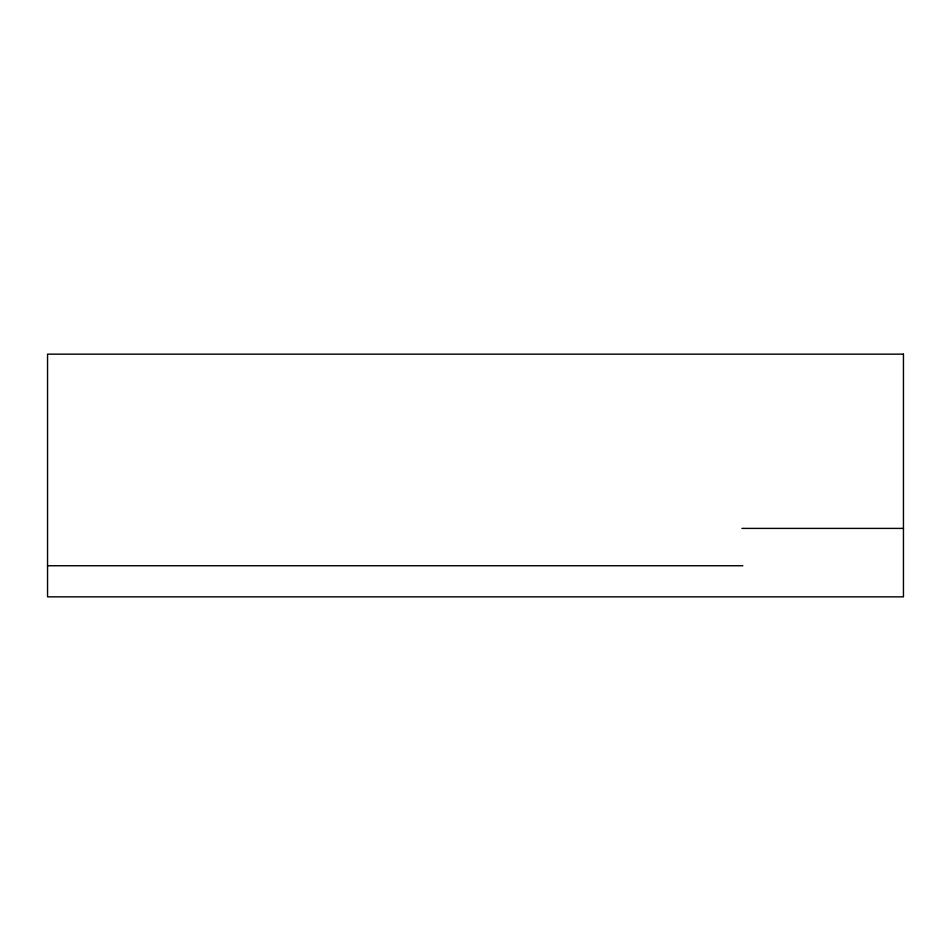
<?xml version="1.0" encoding="UTF-8"?>
<svg xmlns="http://www.w3.org/2000/svg" width="951" height="951" viewBox="0 0 951 951"><rect width="100%" height="100%" fill="white"/><g stroke="black" fill="none" stroke-linecap="round" stroke-linejoin="round"><path stroke-width="1.43" d="M741.946 528.399L903.45 528.399M47.55 565.738L742.886 565.738M903.45 354.152L47.55 354.152L47.55 596.848L903.45 596.848L903.45 354.152"/></g></svg>
